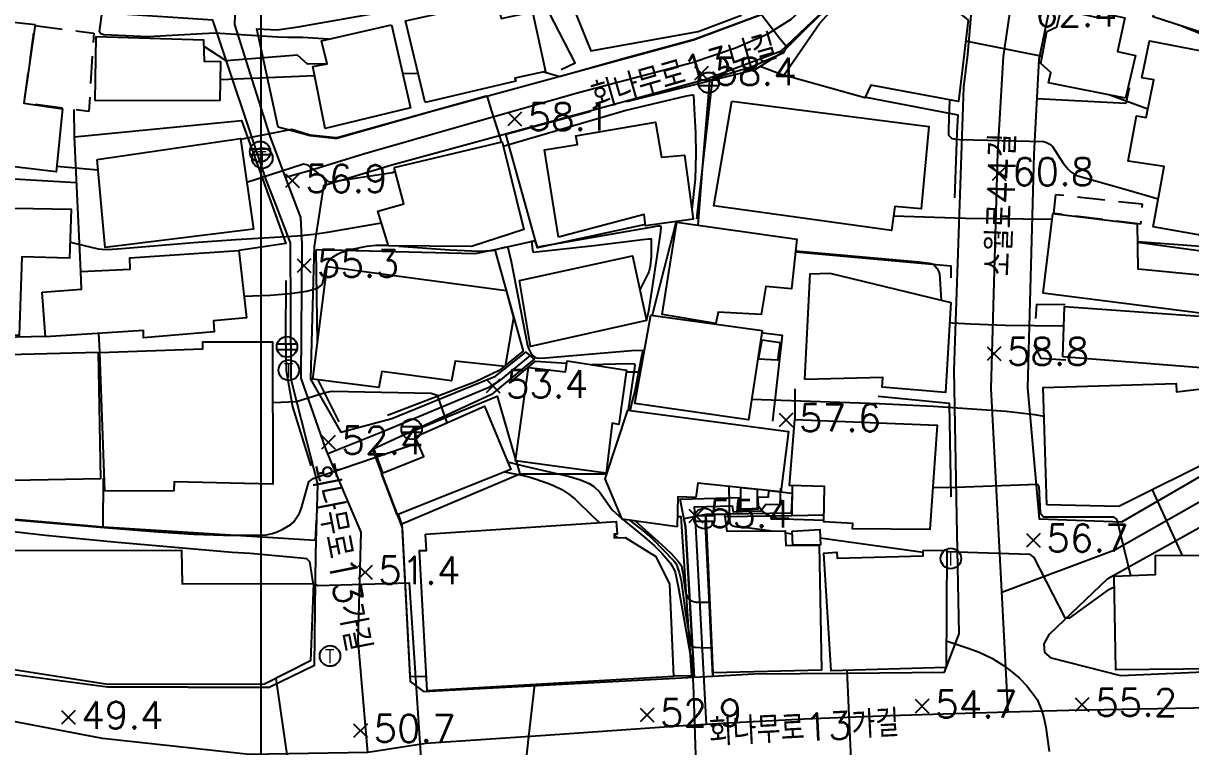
# Model space of a CAD drawing. Extents: x 199116 to 199565, y 548943 to 549516.
# Drawn here: x 199282.7 to 199367.9, y 549046.3 to 549099.1 of the extents above; entities that cross this region are included whole.
import ezdxf
from ezdxf.enums import TextEntityAlignment as Align

# ---------------------------------------------------------------- set-up
doc = ezdxf.new("R2010")
doc.units = 0
doc.header["$MEASUREMENT"] = 0
doc.linetypes.add('ANYANG3', pattern=[3, 2, -1])
for name, color, linetype in [('A0013114', 1, 'CONTINUOUS'), ('A0023210', 7, 'CONTINUOUS'), ('B0014111', 7, 'CONTINUOUS'), ('B0014112', 7, 'CONTINUOUS'), ('B0014116', 7, 'ANYANG3'), ('B0024121', 7, 'CONTINUOUS'), ('C0226232', 7, 'CONTINUOUS'), ('C0236241', 7, 'CONTINUOUS'), ('C0393323', 7, 'CONTINUOUS'), ('F0017111', 30, 'CONTINUOUS'), ('F0017114', 7, 'CONTINUOUS'), ('F0027132', 7, 'CONTINUOUS'), ('F0027217', 7, 'CONTINUOUS'), ('H0037335', 7, 'CONTINUOUS'), ('H0049111', 7, 'CONTINUOUS')]:
    doc.layers.add(name, color=color, linetype=linetype)
doc.styles.add('GHS', font='ROMANS', dxfattribs={"bigfont": 'NGSW.shx'})
doc.styles.add('HIST', font='romans.shx', dxfattribs={"bigfont": 'ngsw.shx'})

# ---------------------------------------------------------------- blocks, each defined once
blk = doc.blocks.new('F0027217')
at = {"layer": 'F0027217'}
for points in [[(0.5, 0.5), (-0.5, -0.5)], [(-0.5, 0.5), (0.5, -0.5)]]:
    blk.add_lwpolyline(points, dxfattribs=at)
blk = doc.blocks.new('C0236241')
at = {"layer": 'C0236241'}
blk.add_circle((0, 0), 0.75, dxfattribs=at)
at = {"layer": 'C0236241', "style": 'GHS'}
blk.add_text('T', height=1, dxfattribs=at).set_placement((-0.362, -0.524))
blk = doc.blocks.new('C0226232')
at = {"layer": 'C0226232'}
for points in [[(-0.72, 0.211), (0.72, 0.211)], [(-0.722, -0.202), (0.722, -0.202)]]:
    blk.add_lwpolyline(points, dxfattribs=at)
blk.add_circle((0, 0), 0.75, dxfattribs=at)

msp = doc.modelspace()

# ---------------------------------------------------------------- linework, layer by layer
at = {"layer": 'A0013114', "flags": 128}
for points in [[(199369.5, 549113.9), (199367.43, 549111.92), (199360.98, 549105.66), (199359.5, 549104.03), (199358.53, 549102.34), (199357.46, 549099.69), (199356.78, 549096.41), (199356.4, 549089.52), (199355.95, 549072.45), (199356.79, 549062.9), (199362.82, 549062.68), (199373.18, 549068.7)], [(199345.24, 549103.97), (199337.92, 549096.99), (199332.48, 549094.97), (199309.56, 549088.71), (199304.58, 549087.2), (199303.88, 549082.78), (199303.814, 549080.234), (199303.63, 549073.08), (199305.83, 549069.23), (199309.56, 549070.22), (199317.13, 549073.31), (199319.34, 549075.06), (199319.94, 549074.56), (199316.82, 549071.97), (199308.14, 549067.96), (199310.3, 549062.24), (199310.398, 549060.374), (199310.89, 549051.02), (199311.86, 549050.31), (199324.29, 549050.965), (199331.61, 549051.35), (199330.98, 549062.33), (199330.59, 549064.33), (199334.946, 549064.445), (199334.951, 549063.558), (199336.302, 549063.623), (199336.298, 549064.48), (199337.04, 549064.5), (199337.07, 549064.96), (199338.764, 549064.769), (199338.7, 549063.31), (199332.47, 549063.22), (199332.45, 549062.43), (199332.99, 549051.42), (199335.97, 549051.58), (199342.775, 549051.648), (199349.89, 549051.72), (199350.95, 549054.52), (199350.79, 549063.06), (199350.6, 549073.76), (199351.3, 549094.41), (199351.58, 549096.79), (199351.91, 549100.49)], [(199338.09, 549100.26), (199331.56, 549097.83), (199312.644, 549092.667), (199305.534, 549090.643), (199305.349, 549090.648), (199303.593, 549090.838), (199301.265, 549091.47), (199299.694, 549098.665), (199301.191, 549098.58), (199302.73, 549098.801), (199311.283, 549100.316)], [(199372.116, 549051.853), (199362.75, 549051.45), (199357.7, 549052.73), (199357.2, 549053.14), (199357.16, 549053.77), (199357.54, 549054.48), (199361.8, 549058.54), (199372.95, 549064.74)], [(199300.55, 549050.59), (199288.8, 549050.64)]]:
    msp.add_lwpolyline(points, dxfattribs=at)
msp.add_lwpolyline([(199278.82, 549100.26), (199278.48, 549100.27), (199276.79, 549099.61), (199276.18, 549095.01), (199275.91, 549093.02), (199275.123, 549088.101), (199274.27, 549066.47), (199273.76, 549054.71), (199278.49, 549052.04), (199278.92, 549051.96), (199288.8, 549050.64), (199300.55, 549050.59), (199303.9, 549052.21), (199303.998, 549060.364), (199304.15, 549065.43), (199303.35, 549068.57), (199302.21, 549073.06), (199302.15, 549083.03), (199301.07, 549085.9), (199300.396, 549087.644), (199296.49, 549099.295), (199289.167, 549099.765), (199282.662, 549100.182)], close=True, dxfattribs=at)
at = {"layer": 'A0023210', "flags": 128}
for points in [[(199426.04, 549187.53), (199425.27, 549178.06), (199424.94, 549174.74), (199422.64, 549164.28), (199422.47, 549163.52), (199419.549, 549154.694), (199416.37, 549144.13), (199414.44, 549140.11), (199411.51, 549134.59), (199408.18, 549127.97), (199407.46, 549126.3), (199407.07, 549125.31), (199402.399, 549113.635), (199400, 549107.64), (199394.19, 549094.21), (199391.2, 549087.23), (199386.99, 549079.5), (199384.43, 549075.94), (199376.78, 549069.29), (199373.07, 549066.72), (199362.31, 549060.61), (199354.073, 549057.535)], [(199354.535, 549048.788), (199353.287, 549072.403), (199353.77, 549089.609), (199354.184, 549096.642), (199354.646, 549099.765), (199355.434, 549101.838), (199359.974, 549108.734), (199361.316, 549110.259), (199364.717, 549113.452), (199368.88, 549117.36), (199373.1, 549120.35), (199380.462, 549128.028), (199386.921, 549134.764), (199388.686, 549136.67), (199391.51, 549139.319), (199395.976, 549154.501), (199395.328, 549162.698), (199394.68, 549169.28), (199394.512, 549170.5), (199393.697, 549174.72), (199392.529, 549179.156), (199390.46, 549183.406)], [(199301.799, 549087.824), (199303.54, 549088.32), (199307.5, 549089.53), (199314.96, 549091.67), (199323.18, 549094.01), (199331.47, 549096.21), (199334.63, 549097.27), (199337, 549098.28), (199338.7, 549099.36), (199341.95, 549102.36), (199344.4, 549104.84), (199344.63, 549105.01), (199344.75, 549105.06), (199345.01, 549105.12), (199345.26, 549105.12), (199345.5, 549105.08), (199345.75, 549105.01), (199348.74, 549103.4), (199354.889, 549100.405)], [(199307.807, 549045.856), (199307.09, 549054.01), (199307.24, 549059.28), (199307.32, 549061.93), (199306.51, 549063.81), (199304.876, 549067.649), (199304.75, 549068), (199302.935, 549073.16), (199303.02, 549082.91), (199302.91, 549084.88), (199301.799, 549087.824), (199300.668, 549090.82), (199299.529, 549094.427), (199298.092, 549098.98), (199298.19, 549101.538)], [(199319.64, 549074.81), (199317.349, 549072.92), (199316.59, 549072.452), (199308.774, 549069.204), (199304.876, 549067.649)], [(199337.93, 549065.15), (199337.87, 549063.91), (199336.841, 549063.954), (199336.487, 549063.448), (199334.477, 549063.39), (199334.422, 549063.816), (199331.62, 549063.74), (199331.72, 549062.38), (199332.487, 549047.884)], [(199429.94, 549055.74), (199416.72, 549048.39), (199407.696, 549049.069), (199402.214, 549049.339), (199390.308, 549049.925), (199384.162, 549049.538), (199380.23, 549049.29), (199369.355, 549049.103), (199358.97, 549048.924), (199354.535, 549048.788), (199345.908, 549048.525), (199339.656, 549048.273), (199334.543, 549048.002), (199332.487, 549047.884), (199330.825, 549047.789), (199320.766, 549047.099), (199312.027, 549046.5), (199307.807, 549045.856), (199299.14, 549045.71), (199288.44, 549046.87), (199269.59, 549050.47)]]:
    msp.add_lwpolyline(points, dxfattribs=at)
at = {"layer": 'B0014111', "flags": 128}
for points in [[(199344.88, 549103.6), (199348.52, 549101.81), (199351.61, 549099.29), (199350.91, 549093.36), (199344.51, 549094.55), (199344.08, 549093.63), (199338.15, 549095.28), (199340.77, 549099.04), (199344.88, 549103.6)], [(199304.83, 549081.31), (199317.89, 549079.56), (199318.44, 549077.56), (199317.82, 549074.01), (199314.18, 549074.4), (199313.91, 549072.97), (199308.83, 549073.65), (199308.61, 549072.48), (199303.78, 549073.1), (199304.83, 549081.31)], [(199308.812, 549066.214), (199311.89, 549067.46), (199311.25, 549068.89), (199316.33, 549071.12), (199318.23, 549066.5), (199309.954, 549063.181), (199308.812, 549066.214)], [(199338.96, 549070.16), (199349.34, 549069.74), (199348.82, 549062.11), (199343.17, 549062.17), (199343.2, 549062.57), (199341.07, 549062.69), (199341.14, 549065.26), (199338.57, 549065.34), (199338.96, 549070.16)], [(199332.497, 549063.201), (199333.827, 549063.231), (199334, 549061.99), (199338.27, 549062.02), (199338.32, 549060.95), (199340.73, 549060.99), (199340.9, 549051.86), (199333, 549051.67), (199332.497, 549063.201)], [(199274.61, 549060.58), (199294.2, 549060.62), (199294.25, 549058.16), (199303.85, 549058.17), (199303.63, 549052.55), (199300.26, 549050.84), (199288.83, 549050.82), (199278.38, 549052.45), (199274.67, 549054.6), (199274.61, 549060.58)]]:
    msp.add_lwpolyline(points, dxfattribs=at)
for points in [[(199311.98, 549093.275), (199310.547, 549099.24), (199317.229, 549100.705), (199317.545, 549099.419), (199319.82, 549099.891), (199320.762, 549095.541), (199318.531, 549095.067), (199318.593, 549094.838)], [(199283.52, 549098.98), (199282.69, 549093.22), (199285.53, 549092.81), (199285.07, 549088.23), (199275.46, 549089.36), (199276.48, 549097.12), (199280.15, 549099.33)], [(199309.537, 549098.943), (199310.92, 549092.891), (199304.7, 549091.391), (199303.797, 549095.896), (199304.842, 549096.091), (199304.434, 549097.779)], [(199357.347, 549063.921), (199357.099, 549072.49), (199366.799, 549072.771), (199366.816, 549072.167), (199369.85, 549072.544), (199370.078, 549067.531), (199362.608, 549063.803)], [(199338.819, 549060.967), (199338.763, 549062.004), (199340.784, 549062.113), (199340.833, 549061.011)], [(199350.059, 549060.609), (199350, 549052.051), (199341.627, 549051.801), (199341.069, 549060.394), (199342.035, 549060.456), (199342.063, 549060.031), (199348.33, 549060.195), (199348.32, 549060.584)], [(199372.221, 549051.973), (199362.4, 549051.872), (199362.263, 549058.71), (199365.274, 549058.83), (199365.288, 549060.229), (199372.299, 549060.241)]]:
    msp.add_lwpolyline(points, close=True, dxfattribs=at)
at = {"layer": 'B0014112', "flags": 128}
for points in [[(199373.93, 549096.68), (199365.12, 549099.53), (199365.24, 549100.09), (199363.65, 549100.77), (199363.75, 549101.14), (199360.37, 549102.75), (199360.54, 549103.08), (199360.31, 549103.41), (199362.18, 549106.77), (199372.41, 549101.6), (199372.7, 549102.31), (199373.93, 549101.71), (199377.17, 549100.11), (199375.5, 549096.17), (199373.93, 549096.68)], [(199334.36, 549093.37), (199348.74, 549091.52), (199348.19, 549085.53), (199346.27, 549085.69), (199346.01, 549083.93), (199333.05, 549085.73), (199334.36, 549093.37)], [(199288.04, 549089.13), (199298.51, 549090.66), (199299.45, 549084.04), (199288.63, 549082.71), (199288.04, 549089.13)], [(199309.73, 549088.54), (199317.61, 549090.41), (199319.19, 549084.01), (199315.37, 549082.77), (199309.32, 549082.81), (199308.53, 549085.34), (199310.44, 549085.88), (199309.73, 549088.54)], [(199357.77, 549085.15), (199357.06, 549079.4), (199368.74, 549077.91), (199368.78, 549080.65), (199364.01, 549081.11), (199363.96, 549084.41), (199357.77, 549085.15)], [(199330.36, 549084.54), (199339.1, 549083.31), (199338.71, 549079.68), (199336.84, 549079.85), (199336.5, 549077.8), (199333.36, 549077.98), (199333.21, 549077.15), (199329.28, 549077.81), (199330.36, 549084.54)], [(199284.04, 549079.43), (199286.9, 549079.66), (199286.85, 549080.94), (199290.46, 549081.12), (199290.43, 549081.94), (199298.4, 549082.47), (199298.94, 549077.56), (199296.54, 549077.35), (199296.58, 549076.55), (199291.44, 549076.11), (199291.43, 549076.65), (199284.28, 549076.19), (199284.04, 549079.43)], [(199318.86, 549080.29), (199327.13, 549082.08), (199328.14, 549077.38), (199319.67, 549075.48), (199318.86, 549080.29)], [(199322.35, 549074.44), (199326.67, 549073.74), (199326.13, 549069.78), (199325.64, 549069.87), (199325.19, 549066.24), (199318.58, 549067.13), (199319.52, 549073.95), (199322.23, 549073.62), (199322.35, 549074.44)], [(199330.38, 549062.31), (199326.37, 549062.88), (199325.12, 549065.83), (199326.78, 549070.84), (199338.51, 549069.27), (199337.95, 549064.87), (199331.88, 549065.5), (199331.75, 549064.46), (199330.43, 549064.51), (199330.38, 549062.31)]]:
    msp.add_lwpolyline(points, dxfattribs=at)
for points in [[(199335.08, 549099.66), (199333.79, 549102.96), (199333.49, 549102.84), (199332.35, 549105.76), (199329.26, 549104.61), (199329.39, 549104.29), (199326.69, 549103.22), (199326.75, 549103.05), (199325.33, 549102.56), (199325.39, 549102.38), (199322.34, 549101.32), (199324.08, 549097.05), (199331.91, 549098.45)], [(199363.094, 549093.602), (199357.488, 549094.723), (199357.637, 549095.469), (199356.917, 549096.125), (199357.351, 549098.464), (199358.08, 549098.798), (199358.397, 549100.065), (199361.168, 549099.468), (199361.248, 549099.839), (199363.053, 549099.45), (199362.523, 549096.992), (199363.832, 549096.71)], [(199287.88, 549093.43), (199297.02, 549093.45), (199297.07, 549096.25), (199295.88, 549096.28), (199295.84, 549097.82), (199287.96, 549098.08)], [(199375.308, 549090.74), (199373.92, 549083.31), (199373.9, 549083.15), (199370.3, 549083.67), (199370.19, 549083.3), (199365.12, 549084.21), (199365.91, 549088.6), (199363.28, 549089), (199363.9, 549092.3), (199364.61, 549092.19), (199365.151, 549094.925), (199364.298, 549095.078), (199364.844, 549097.783), (199369.382, 549096.902), (199369.337, 549096.673), (199370.76, 549096.397), (199370.697, 549096.071), (199374.345, 549095.296), (199374.013, 549093.736), (199375.772, 549093.501)], [(199321.718, 549083.45), (199320.688, 549089.822), (199323.096, 549090.211), (199322.993, 549090.851), (199328.79, 549091.85), (199329.233, 549089.28), (199330.902, 549089.437), (199331.545, 549084.76), (199328.075, 549084.282), (199327.962, 549085.103)], [(199274.833, 549076.728), (199275.073, 549085.697), (199286.157, 549085.509), (199286.041, 549081.91), (199282.556, 549082.021), (199282.372, 549076.271)], [(199339.686, 549073.066), (199340.074, 549080.773), (199341.524, 549080.833), (199350.339, 549078.679), (199349.964, 549072.112), (199345.328, 549072.506), (199345.387, 549073.208)], [(199358.511, 549074.724), (199358.649, 549078.396), (199369.171, 549077.648), (199368.904, 549073.883)], [(199336.591, 549076.632), (199335.581, 549070.115), (199327.3, 549071.328), (199328.452, 549077.76)], [(199288.62, 549064.926), (199288.248, 549075.03), (199295.773, 549075.307), (199295.755, 549075.81), (199300.848, 549075.826), (199300.88, 549065.439), (199293.667, 549065.611), (199293.651, 549064.946)], [(199336.575, 549075.95), (199337.89, 549075.757), (199337.704, 549074.489), (199336.324, 549074.559)], [(199288.132, 549075.073), (199288.306, 549065.809), (199276.798, 549065.593), (199276.69, 549067.54), (199275.187, 549067.457), (199275.025, 549074.73)], [(199334.993, 549065.162), (199335.001, 549063.611), (199336.252, 549063.671), (199336.244, 549065.039)], [(199312.003, 549061.775), (199325.934, 549062.708), (199325.995, 549061.785), (199325.77, 549061.774), (199325.77, 549061.52), (199326.58, 549061.53), (199328.82, 549060.15), (199329.82, 549058.14), (199330.12, 549051.4), (199312.126, 549050.347), (199311.57, 549060.58), (199312.085, 549060.6)]]:
    msp.add_lwpolyline(points, close=True, dxfattribs=at)
at = {"layer": 'B0014116', "flags": 128}
for points in [[(199283.514, 549098.902), (199287.797, 549098.338), (199287.455, 549092.617), (199282.721, 549093.246)], [(199357.867, 549085.179), (199358.007, 549086.576), (199364.304, 549085.876), (199364.192, 549084.393)]]:
    msp.add_lwpolyline(points, close=True, dxfattribs=at)
at = {"layer": 'B0024121', "flags": 128}
for points in [[(199326.7, 549093.36), (199332.94, 549094.9), (199336.06, 549095.7), (199338.03, 549096.94), (199339.83, 549098.72), (199344.88, 549103.6)], [(199321.922, 549095.68), (199322.939, 549096.176), (199319.863, 549102.124), (199324.37, 549103.3), (199324.54, 549102.86)], [(199375.99, 549095.3), (199373.93, 549096.14), (199367.18, 549098.86)], [(199336.43, 549095.93), (199338.15, 549095.28)], [(199332.94, 549094.9), (199331.8, 549084.8)], [(199363.36, 549094.349), (199363.11, 549093.2), (199356.622, 549093.54)], [(199344.15, 549093.66), (199350.86, 549092.39), (199350.79, 549091.06), (199350.62, 549086.33)], [(199286.4, 549090.78), (199286.385, 549092.759)], [(199328.063, 549084.37), (199320.19, 549082.68), (199317.87, 549090.96), (199324.07, 549092.65)], [(199286.85, 549080.94), (199286.4, 549090.78), (199298.59, 549091.97), (199301.82, 549082.98), (199298.4, 549082.47)], [(199275.183, 549085.695), (199275.26, 549088.1), (199286.55, 549087.45)], [(199320.05, 549083.18), (199317.08, 549082.53), (199315.62, 549082.23), (199304.03, 549082.53)], [(199370.398, 549082.18), (199363.98, 549083.07)], [(199304.12, 549075.757), (199304.03, 549082.53)], [(199317.08, 549082.53), (199319.14, 549075.14), (199317.835, 549074.094)], [(199339.03, 549082.39), (199350.36, 549081.37), (199350.36, 549080.48)], [(199301.815, 549080.294), (199301.79, 549076.17), (199301.84, 549073.72), (199302.31, 549071.07), (199302.99, 549068.89), (199303.65, 549066.76)], [(199358.69, 549078.51), (199356.59, 549078.53), (199356.53, 549077.51)], [(199274.77, 549074.61), (199274.86, 549076), (199284.278, 549076.22)], [(199288.14, 549076.438), (199288.22, 549075.1)], [(199336.66, 549076.48), (199338.044, 549076.294), (199337.33, 549070.03)], [(199358.74, 549074.49), (199356.95, 549074.6), (199356.43, 549075.61)], [(199318.12, 549072.79), (199320.04, 549074.41), (199322.32, 549074.26)], [(199317.747, 549074.018), (199317.39, 549073.73), (199315.67, 549072.89), (199309.23, 549070.44)], [(199326.655, 549073.63), (199327.711, 549073.625)], [(199305.72, 549069.97), (199304.181, 549073.049)], [(199310.53, 549069.08), (199317.25, 549071.86), (199318.59, 549067.22)], [(199338.99, 549070.16), (199339, 549072.38)], [(199345.04, 549071.84), (199350.22, 549071.35), (199350.34, 549064.5)], [(199308.909, 549066.254), (199308.27, 549067.99)], [(199288.5, 549062.29), (199274.195, 549063.532), (199274.335, 549066.905)], [(199318.62, 549067.12), (199318.89, 549066.19)], [(199310.28, 549062.54), (199318.89, 549066.19), (199325.239, 549066.19)], [(199304.04, 549062.81), (199303.95, 549061.32), (199288.5, 549062.29), (199288.51, 549065.86)], [(199333.851, 549063.06), (199338.76, 549063.14), (199338.79, 549065.33)], [(199310.28, 549062.54), (199310.03, 549063.211)], [(199310.28, 549062.54), (199310.87, 549051.4), (199312.06, 549051.41)], [(199330.4, 549063.07), (199330.64, 549063.07), (199331.42, 549051.44), (199330.12, 549051.41)], [(199338.76, 549063.14), (199341.08, 549063.18)]]:
    msp.add_lwpolyline(points, dxfattribs=at)
at = {"layer": 'C0393323', "flags": 128}
msp.add_lwpolyline([(199332.66, 549058.1), (199332.45, 549062.43), (199332.47, 549063.22), (199330.867, 549062.907), (199330.98, 549062.33), (199331.22, 549058.14), (199331.61, 549051.35), (199332.99, 549051.42)], close=True, dxfattribs=at)
at = {"layer": 'F0017111', "flags": 128}
for points, elevation in [([(199304.926, 549097.892), (199303.05, 549098.02), (199301.95, 549098.03), (199301.23, 549098.06), (199296.64, 549098.33), (199291.76, 549098.07), (199288.53, 549098.21), (199288.31, 549098.28), (199288.23, 549098.43), (199288.41, 549099.88), (199288.47, 549099.99), (199289.02, 549100.38), (199289.07, 549100.51), (199288.521, 549104.926)], 61), ([(199320.639, 549095.515), (199321.645, 549095.232), (199321.855, 549095.206), (199326.599, 549096.542), (199331.624, 549097.896), (199336.479, 549099.709), (199336.537, 549099.709), (199337.794, 549098.042), (199338.26, 549097.48), (199338.33, 549097.29), (199338.12, 549096.87), (199335.91, 549095.9), (199332.97, 549095), (199332.74, 549094.84), (199332.27, 549089.37), (199331.88, 549084.33)], 59), ([(199351.431, 549097.77), (199357.015, 549096.655)], 62), ([(199303.931, 549095.224), (199297.046, 549094.93)], 59), ([(199311.473, 549095.386), (199310.355, 549095.365)], 59), ([(199317.56, 549090.4), (199317.47, 549090.75), (199316.83, 549092.73), (199316.543, 549093.7), (199316.451, 549093.737), (199305.569, 549090.698), (199305.504, 549090.698), (199303.816, 549090.864), (199303.5, 549090.92), (199302.27, 549091.31), (199298.522, 549090.573)], 58), ([(199317.69, 549090.09), (199326.57, 549092.69), (199331.07, 549093.77), (199331.5, 549093.84), (199331.56, 549093.78), (199331.63, 549092.82), (199331.71, 549091.07), (199331.73, 549089.52), (199331.68, 549087.68), (199331.46, 549085.48)], 58), ([(199350.26, 549093.48), (199350.17, 549091.35), (199350.18, 549090.99), (199350.19, 549090.89), (199350.24, 549090.82), (199350.43, 549090.66), (199350.98, 549090.59), (199357.11, 549090.43), (199357.29, 549090.38), (199357.53, 549090.27), (199357.77, 549090.06), (199358.55, 549088.85), (199358.94, 549088.38), (199359.11, 549088.22), (199359.48, 549087.99), (199359.78, 549087.87), (199363.14, 549086.94), (199365.487, 549086.251)], 61), ([(199361.964, 549093.828), (199364.734, 549092.818)], 62), ([(199285.111, 549088.64), (199288.11, 549088.37)], 57), ([(199309.81, 549088.24), (199309.6, 549088.16), (199305.11, 549087.46), (199304.96, 549087.5), (199303.44, 549088.71), (199303.1, 549088.79), (199298.97, 549087.44)], 57), ([(199286.079, 549083.099), (199288.13, 549082.6), (199288.39, 549082.57), (199288.84, 549082.56), (199289.86, 549082.62), (199295.08, 549083.07), (199298.16, 549083.29), (199302.65, 549083.56), (199303.86, 549083.68), (199304.86, 549083.82), (199308.792, 549084.5)], 56), ([(199319.95, 549083.27), (199320.13, 549082.83), (199320.2, 549082.74), (199328.3, 549084.17), (199329, 549084.28), (199329.14, 549084.27), (199329.18, 549084.23), (199329.15, 549083.86), (199328.96, 549082.52), (199328.28, 549078.05), (199328.13, 549077.43)], 57), ([(199330.297, 549084.588), (199328.68, 549078.24), (199328.563, 549077.744)], 58), ([(199319.74, 549083.22), (199319.81, 549082.5), (199319.86, 549082.36), (199324.31, 549082.84), (199327.86, 549083.29), (199328.31, 549083.34), (199328.47, 549083.32), (199328.49, 549082.06), (199328.41, 549081.32), (199328.31, 549080.93), (199327.661, 549079.611)], 56), ([(199339.01, 549082.45), (199348.01, 549081.65), (199348.8, 549081.56), (199349.08, 549081.48), (199349.35, 549081.17), (199349.46, 549080.97), (199349.53, 549080.77), (199349.653, 549078.847)], 59), ([(199350.256, 549077.227), (199350.47, 549077.2), (199351.81, 549077.12), (199354.31, 549077.04), (199358.595, 549076.982)], 59), ([(199324.15, 549074.15), (199326.74, 549074.24), (199327.24, 549074.22), (199327.28, 549074.08), (199326.81, 549070.84)], 54), ([(199300.862, 549071.398), (199302.61, 549071.47), (199304.7, 549072.11), (199305.17, 549072.22), (199312.42, 549072.07), (199312.86, 549071.92), (199313.579, 549069.912)], 53), ([(199335.817, 549071.639), (199345.11, 549071.32), (199349.07, 549071.13), (199354.38, 549070.75), (199356.45, 549070.52), (199357.16, 549070.392)], 58), ([(199279.16, 549063.06), (199288.26, 549062.28), (199292.5, 549061.95), (199295.09, 549061.79), (199297.28, 549061.7), (199299.88, 549061.7), (199300.38, 549061.74), (199300.83, 549061.83), (199301.18, 549061.94), (199301.61, 549062.15), (199302.19, 549062.48), (199302.37, 549062.66), (199302.82, 549063.32), (199302.97, 549063.7), (199303.5, 549065.6), (199303.82, 549065.85), (199311.451, 549068.44)], 52), ([(199318, 549067.06), (199319.17, 549066.76), (199322.53, 549065.98), (199323.33, 549065.75), (199323.95, 549065.48), (199324.29, 549065.26), (199324.71, 549064.88), (199325.64, 549063.56), (199326.36, 549062.9)], 53), ([(199317.781, 549066.32), (199319.14, 549066.06), (199319.64, 549065.93), (199320.94, 549065.51), (199321.36, 549065.34), (199321.96, 549065.04), (199322.48, 549064.71), (199322.92, 549064.35), (199324.23, 549063.06), (199324.716, 549062.626)], 52), ([(199334.14, 549065.265), (199334.19, 549062.7), (199334.28, 549062.49), (199334.41, 549062.4), (199334.76, 549062.31), (199335.66, 549062.24), (199337.291, 549062.013)], 56), ([(199349.031, 549065.2), (199350.08, 549065.19), (199356.67, 549065.42), (199356.78, 549065.23), (199356.86, 549063.34), (199357.1, 549063.05), (199362.19, 549063.05), (199362.46, 549062.84), (199363.464, 549058.757)], 57), ([(199264.95, 549064.558), (199266.24, 549064.39), (199269.92, 549063.82), (199276.56, 549062.66), (199277.74, 549062.48), (199280.19, 549062.17), (199284.27, 549061.72), (199289.26, 549061.23), (199297.91, 549060.47), (199299.21, 549060.39), (199302.92, 549060.05), (199303.33, 549060), (199303.54, 549059.79), (199303.8, 549058.24), (199304.16, 549058.03), (199310.83, 549058.24), (199311.896, 549042.145), (199313.149, 549038.937)], 51), ([(199365.052, 549065.022), (199367.23, 549060.232)], 58), ([(199336.251, 549063.938), (199336.34, 549063.8), (199336.67, 549063.39), (199336.84, 549063.27), (199337.15, 549063.12), (199337.61, 549062.98), (199338.14, 549062.9), (199341.073, 549062.81)], 57), ([(199326.394, 549062.877), (199328, 549061.57), (199328.72, 549060.94), (199329.29, 549060.38), (199329.87, 549059.68), (199330.04, 549059.41), (199330.22, 549059.01), (199330.48, 549057.85), (199331.39, 549052.62), (199331.49, 549051.79), (199331.58, 549050.17), (199331.78, 549043.387)], 53), ([(199326.91, 549062.8), (199328, 549061.94), (199328.57, 549061.45), (199330.14, 549059.84), (199330.28, 549059.67), (199330.39, 549059.41), (199330.53, 549058.98), (199330.67, 549058.4), (199330.99, 549056.01), (199331.2, 549054.74), (199331.43, 549053.61), (199331.67, 549053.53), (199332.05, 549053.5), (199332.92, 549053.49)], 54), ([(199325.77, 549061.754), (199326.056, 549061.524)], 52), ([(199338.277, 549061.876), (199338.774, 549061.807)], 56), ([(199340.81, 549061.523), (199348.323, 549060.478)], 56), ([(199350.058, 549060.506), (199356.09, 549060.33), (199356.41, 549060.09), (199358.67, 549055.67), (199359.02, 549055.64), (199361.93, 549057.76), (199362.278, 549057.944)], 56), ([(199342.763, 549051.835), (199343.13, 549043.715)], 54), ([(199319.973, 549050.806), (199319.53, 549047.02), (199319.32, 549045), (199318.963, 549039.065)], 52)]:
    msp.add_lwpolyline(points, dxfattribs=dict(at, elevation=elevation))
at = {"layer": 'F0017114', "flags": 128}
for points, elevation in [([(199304.837, 549096.112), (199303.39, 549096.08), (199302.67, 549096.73), (199297.47, 549096.33), (199295.852, 549097.369)], 60), ([(199346.171, 549085.02), (199351.43, 549084.83), (199357.722, 549084.76)], 60), ([(199363.98, 549083.13), (199369.56, 549082.73), (199369.78, 549082.68), (199369.9, 549082.61), (199369.96, 549082.51), (199369.95, 549082.05), (199369.39, 549076.18)], 60), ([(199298.764, 549079.16), (199300.67, 549079.22), (199302.13, 549079.35), (199303.34, 549079.51), (199303.89, 549079.66), (199304.2, 549079.78), (199304.45, 549079.97), (199304.53, 549080.13), (199304.72, 549081.12), (199304.89, 549081.62), (199305.03, 549081.83), (199305.28, 549082.03), (199305.58, 549082.22), (199305.84, 549082.33), (199306.66, 549082.59), (199307.74, 549082.8), (199308.4, 549082.87), (199309.301, 549082.87)], 55), ([(199310.064, 549082.805), (199313.79, 549082.52), (199315.93, 549082.43), (199316.85, 549082.48), (199317.78, 549082.73), (199317.95, 549082.75), (199318.01, 549082.71), (199318.26, 549081.67), (199319.45, 549075.54), (199319.57, 549075.23), (199319.7, 549075), (199319.85, 549074.81), (199320.02, 549074.67), (199320.27, 549074.62), (199320.78, 549074.64), (199327.04, 549075.18), (199327.87, 549075.22), (199327.745, 549074.621), (199327.28, 549072.21), (199327.06, 549071.41), (199326.94, 549070.819)], 55), ([(199327.303, 549062.747), (199329.24, 549061.03), (199329.95, 549060.36), (199330.51, 549059.75), (199330.7, 549059.46), (199330.73, 549059.31), (199330.8, 549058.97), (199330.99, 549057.5), (199331.11, 549057.23), (199331.27, 549057.01), (199331.41, 549056.91), (199331.77, 549056.81), (199332.776, 549056.81)], 55), ([(199350.013, 549053.995), (199351.69, 549053.45), (199352.41, 549053.16), (199353.38, 549052.7), (199354.19, 549052.2), (199354.68, 549051.84), (199355.34, 549051.29), (199355.9, 549050.71), (199356.22, 549050.31), (199356.64, 549049.71), (199356.96, 549048.97), (199357.13, 549048.38), (199357.27, 549047.69), (199357.53, 549045.91)], 55), ([(199301.09, 549051.26), (199301.96, 549045.2), (199302.4, 549041.86), (199302.44, 549041.73), (199302.56, 549041.64), (199304.01, 549041.28), (199304.56, 549041.08), (199304.65, 549040.96), (199304.8, 549039.79), (199304.96, 549039.68), (199305.22, 549039.62), (199307.23, 549039.42), (199311.201, 549039.333), (199312.72, 549038.329)], 50)]:
    msp.add_lwpolyline(points, dxfattribs=dict(at, elevation=elevation))
at = {"layer": 'H0037335', "flags": 128}
msp.add_lwpolyline([(199300, 549498.593), (199300, 548943.653)], dxfattribs=at)

# ---------------------------------------------------------------- block references
at = {"layer": 'C0226232'}
for p in [(199332.673, 549094.731), (199299.94, 549089.692), (199301.905, 549075.447), (199311.005, 549069.438), (199332.362, 549062.923)]:
    msp.add_blockref('C0226232', p, dxfattribs=at)
at = {"layer": 'C0236241'}
for p in [(199300.109, 549089.222), (199302.039, 549073.749), (199350.354, 549060.007), (199305.045, 549052.895)]:
    msp.add_blockref('C0236241', p, dxfattribs=at)
at = {"layer": 'F0027217'}
for p in [(199332.15, 549095.4, 58.37), (199318.51, 549092.08, 58.14), (199302.3, 549087.57, 56.9), (199353.87, 549088.08, 60.82), (199303.14, 549081.38, 55.31), (199353.49, 549074.96, 58.78), (199316.93, 549072.59, 53.41), (199338.32, 549070.12, 57.64), (199304.92, 549068.48, 52.39), (199331.74, 549063.11, 55.4), (199356.37, 549061.34, 56.72), (199307.61, 549058.99, 51.43), (199348.25, 549049.23, 54.69), (199359.93, 549049.35, 55.21), (199285.95, 549048.42, 49.4), (199328.17, 549048.59, 52.88), (199307.27, 549047.45, 50.73)]:
    msp.add_blockref('F0027217', p, dxfattribs=at)

# ---------------------------------------------------------------- texts
at = {"layer": 'F0027132', "style": 'HIST'}
for s, p in [('62.4', (199356.48, 549098.82)), ('58.4', (199333.1, 549094.55)), ('58.1', (199319.46, 549091.23)), ('60.8', (199354.82, 549087.23)), ('56.9', (199303.25, 549086.72)), ('55.3', (199304.09, 549080.53)), ('58.8', (199354.44, 549074.11)), ('53.4', (199317.88, 549071.74)), ('57.6', (199339.27, 549069.27)), ('52.4', (199305.87, 549067.63)), ('55.4', (199332.69, 549062.26)), ('56.7', (199357.32, 549060.49)), ('51.4', (199308.56, 549058.14)), ('52.9', (199329.12, 549047.74)), ('54.7', (199349.2, 549048.38)), ('55.2', (199360.88, 549048.5)), ('49.4', (199286.9, 549047.57)), ('50.7', (199308.22, 549046.6))]:
    msp.add_text(s, height=2, dxfattribs=at).set_placement(p)
at = {"layer": 'H0049111', "style": 'HIST'}
for s, rotation, p in [('회나무로13나길', 16, (199337.826, 549096.503)), ('소월로44길', 88, (199355.162, 549090.995)), ('회나무로13가길', 281, (199306.189, 549053.084)), ('회나무로13가길', 3, (199346.639, 549047.035))]:
    msp.add_text(s, height=2, rotation=rotation, dxfattribs=at).set_placement(p, align=Align.RIGHT)

doc.saveas('drawing.dxf')
